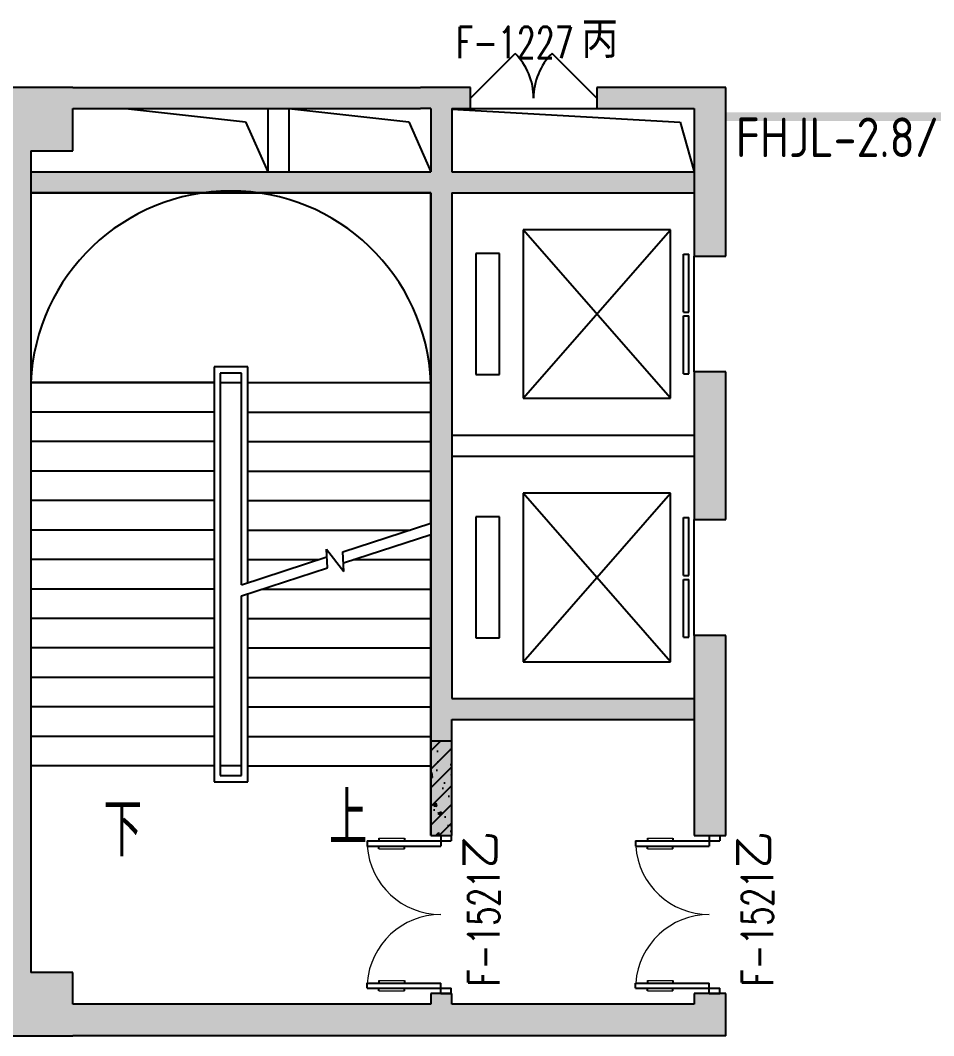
# Model space of a CAD drawing. Extents: x 1616214 to 1692011, y 310267 to 413040.
# Drawn here: x 1641775 to 1650450, y 391803 to 401442 of the extents above; entities that cross this region are included whole.
import ezdxf

# ---------------------------------------------------------------- set-up
doc = ezdxf.new("R2010")
doc.units = 0
doc.header["$LTSCALE"] = 1000
doc.header["$MEASUREMENT"] = 0
doc.layers.add('body', color=30, linetype='Continuous')
doc.layers.add('消防', color=222, linetype='Continuous')
doc.layers.get('0').freeze()
doc.styles.add('-宋体', font='GBENOR.shx', dxfattribs={"bigfont": 'GBCBIG.shx'})
doc.styles.add('_TCH_DIM', font='SIMPLEX', dxfattribs={"bigfont": 'GBCBIG'})
doc.styles.add('_TCH_WINDOW', font='txt.shx', dxfattribs={"height": 3.5, "bigfont": 'hztxt.shx'})

# ---------------------------------------------------------------- blocks, each defined once
blk = doc.blocks.new('$DorLib2D$00000116')
at = {"color": 0}
for p, q in [((-0.4999999999999929, 7.105427357601002e-15), (-0.146446609406766, 0.353553390593234)), ((0.5000000000000071, 7.105427357601002e-15), (0.1464466094067731, 0.353553390593234))]:
    blk.add_line(p, q, dxfattribs=at)
for centre, radius, start, end in [((-0.4999999999984652, 4.831690603168681e-13), 0.4999999999984674, 0, 45), ((0.4999999999977511, 9.059419880941277e-13), 0.4999999999976598, 135, 180)]:
    blk.add_arc(centre, radius, start, end, dxfattribs=at)
blk = doc.blocks.new('$TCHSYS$LDOR22D')
for p, q in [((-0.5166666666663637, 0.8332552583810156), (-0.01666666666671013, 0.8332552583810156)), ((-0.5166666666663637, 0.8332552583810156), (-0.5166666666663637, 0.6666666666662593)), ((-0.01666666666671013, 0.8332552583810156), (-0.01666666666671013, 0.6666666666662593)), ((0.01666666666660888, 0.8332552583810156), (0.01666666666660888, 0.6666666666662593)), ((0.01666666666660888, 0.8332552583810156), (0.5166666666662572, 0.8332552583810156)), ((0.5166666666662572, 0.8332552583810156), (0.5166666666662572, 0.6666666666662593)), ((-0.5166666666663637, 0.6666666666662593), (-0.01666666666671013, 0.6666666666662593)), ((0.01666666666660888, 0.6666666666662593), (0.5166666666662572, 0.6666666666662593)), ((-0.5000000000000071, 0.4999999999999858), (0.5000000000000373, 0.4999999999999858))]:
    blk.add_line(p, q)
blk = doc.blocks.new('$DorLib2D$00000011')
for p, q in [((-0.4666666602065375, 0.4708801651422996), (-0.46666666020654, -0.06245316819156697)), ((-0.4666666602065375, 0.4708801651422996), (-0.4333333268731733, 0.4708801651422999)), ((-0.4333333268731733, 0.4708801651422999), (-0.4333333268731709, 0.004213498475166344)), ((0.4333333397943598, 0.4708801651422999), (0.4333333397943574, 0.004213498475166344)), ((0.4666666731277241, 0.4708801651422996), (0.4333333397943598, 0.4708801651422999)), ((0.4666666731277241, 0.4708801651422996), (0.4666666731277265, -0.06245316819156697)), ((-0.4833333268732257, 0.3962051976975873), (-0.466666660206538, 0.3962051976975872)), ((-0.41666666020649, 0.3962051976975873), (-0.4333333268731729, 0.3962051976975873)), ((0.4166666731276766, 0.3962051976975873), (0.4333333397943595, 0.3962051976975873)), ((0.4833333397944098, 0.3962051976975873), (0.4666666731277244, 0.3962051976975872)), ((-0.4833333268732233, 0.2345635206386193), (-0.4666666602065386, 0.2345635206386192)), ((-0.41666666020649, 0.2345635206386193), (-0.4333333268731721, 0.2345635206386192)), ((0.4166666731276741, 0.2345635206386193), (0.4333333397943586, 0.2345635206386192)), ((0.4833333397944074, 0.2345635206386193), (0.4666666731277251, 0.2345635206386192)), ((-0.4999999935399067, 0.004213498475166344), (-0.4333333268731709, 0.004213498475166344)), ((-0.4999999935399042, 0.004213498475176044), (-0.4999999935399067, -0.06245316819156697)), ((0.5000000064610932, 0.004213498475166344), (0.4333333397943574, 0.004213498475166344)), ((0.5000000064610907, 0.004213498475176044), (0.5000000064610932, -0.06245316819156697)), ((-0.4999999935399067, -0.06245316819156697), (-0.46666666020654, -0.06245316819156697)), ((0.5000000064610932, -0.06245316819156697), (0.4666666731277265, -0.06245316819156697))]:
    blk.add_line(p, q)
at = {"lineweight": 13}
for p, q in [((-0.4833333268732257, 0.3962051976975873), (-0.4833333268732233, 0.2345635206386193)), ((-0.41666666020649, 0.3962051976975873), (-0.41666666020649, 0.2345635206386193)), ((0.4166666731276766, 0.3962051976975873), (0.4166666731276741, 0.2345635206386193)), ((0.4833333397944098, 0.3962051976975873), (0.4833333397944074, 0.2345635206386193))]:
    blk.add_line(p, q, dxfattribs=at)
for centre, start, end in [((-0.46666666020654, 0.004213498475166344), 0, 85.90395624184767), ((0.4666666731277265, 0.004213498475166344), 94.09604375815232, 180)]:
    blk.add_arc(centre, 0.4666666666671332, start, end, dxfattribs=at)

msp = doc.modelspace()

# ---------------------------------------------------------------- hatches: boundary and pattern name
at = {"layer": 'body'}
for points in [[(1641674.756061152, 400803.4190351142), (1641674.756061152, 400203.4190351142), (1642274.756061152, 400203.419035114), (1642274.756061152, 400803.419035114)], [(1642274.756061152, 400803.419035114), (1642274.756061152, 400603.419035114), (1644224.756061151, 400603.4190351143), (1644224.756061151, 400803.4190351143)], [(1644224.756061151, 400803.4190351143), (1644224.756061151, 400603.4190351143), (1645574.756061177, 400603.4190351146), (1645574.756061177, 400803.4190351146)], [(1645774.756061163, 400670.085701787), (1645774.756061151, 400803.4190351184), (1645574.756061177, 400803.419035116), (1645574.75606118, 400603.419035116), (1645674.75606116, 400603.4190351123)], [(1645874.756061178, 400603.4190351304), (1646049.756061157, 400603.4190351269), (1646049.756061155, 400803.4190351279), (1645774.756061151, 400803.4190351184), (1645774.756061163, 400670.085701787)], [(1648474.756061197, 400803.4190351587), (1647249.756061155, 400803.4190351458), (1647249.756061157, 400603.4190351416), (1648174.756061196, 400603.4190351585)], [(1648174.756061196, 400603.4190351585), (1648174.756061196, 399203.4190359683), (1648474.756061194, 399203.4190359683), (1648474.756061197, 400803.4190351587)], [(1645774.756061163, 400670.085701787), (1645674.75606116, 400603.4190351123), (1645674.75606116, 400003.4190357996), (1645774.756061159, 399903.4190358057), (1645874.756061178, 400003.4190358003), (1645874.756061178, 400603.4190351304)], [(1641874.756061152, 400203.4190351141), (1641674.756061152, 400203.4190351142), (1641674.756061149, 392403.4190351166), (1641874.756061149, 392403.4190351166)], [(1641874.756061152, 399803.4190357947), (1644224.756061151, 399803.4190357986), (1644224.756061151, 400003.4190357986), (1641874.756061152, 400003.4190357947)], [(1644224.756061151, 400003.4190357986), (1644224.756061151, 399803.4190357986), (1645674.756061149, 399803.4190358192), (1645774.756061159, 399903.4190358057), (1645674.75606116, 400003.4190357996)], [(1645774.756061159, 399903.4190358057), (1645874.756061149, 399803.4190358036), (1648174.756061191, 399803.4190358067), (1648174.756061191, 400003.4190358067), (1645874.756061178, 400003.4190358003)], [(1645774.756061159, 399903.4190358057), (1645674.756061149, 399803.4190358192), (1645674.75606115, 397503.4190361094), (1645874.75606115, 397503.4190361093), (1645874.756061149, 399803.4190358036)], [(1648474.756061194, 396703.4190362734), (1648474.756061194, 398103.4190359683), (1648174.756061196, 398103.4190359683), (1648174.756061196, 396703.4190362734)], [(1645874.75606115, 397503.4190361093), (1645674.75606115, 397503.4190361094), (1645674.756061149, 395003.4190364201), (1645808.089394481, 394936.752369753), (1645874.756061151, 395003.4190364177)], [(1648474.756061194, 393703.419035129), (1648474.756061194, 395603.4190362734), (1648174.756061196, 395603.4190362734), (1648174.756061196, 393703.419035129)], [(1645674.756061149, 395003.4190364201), (1645674.756061144, 393703.4190351114), (1645874.756061143, 393703.4190351114), (1645874.756061143, 394803.4190364211), (1645808.089394481, 394936.752369753)], [(1645808.089394481, 394936.752369753), (1645874.756061143, 394803.4190364211), (1648174.756061191, 394803.419036425), (1648174.756061191, 395003.419036425), (1645874.756061151, 395003.4190364177)], [(1641674.756061154, 392403.4190351167), (1641674.756061153, 391803.4190351167), (1642274.756061153, 391803.4190351164), (1642274.756061154, 392403.4190351164)], [(1645874.756061142, 392103.4190351272), (1645874.756061143, 392203.4190351114), (1645674.756061142, 392203.4190351114), (1645674.756061147, 392103.4190351228), (1645774.756061146, 392003.4190351252)], [(1648474.756061197, 391803.4190351269), (1648474.756061194, 392203.419035129), (1648174.756061196, 392203.419035129), (1648174.756061196, 392103.4190351326)], [(1645774.756061145, 392003.4190351252), (1645674.756061147, 392103.4190351228), (1642274.756061153, 392103.4190351187), (1642274.756061154, 391803.4190351187), (1645774.756061149, 391803.4190351256)], [(1648474.756061197, 391803.4190351269), (1648174.756061196, 392103.4190351326), (1645874.756061142, 392103.4190351272), (1645774.756061146, 392003.4190351252), (1645774.756061149, 391803.4190351256)]]:
    msp.add_hatch(color=256, dxfattribs=at).paths.add_polyline_path(points)
h = msp.add_hatch(dxfattribs=at)
h.set_pattern_fill('钢筋混凝土', color=256, scale=50, style=0)
h.set_pattern_definition([(45, (0, 252673.2525773842), (-88.38834764831843, 88.38834764831844), []), (49.99999999999999, (0, 252673.2525773842), (358.6300913003767, -31.37606749129755), [37.5, -412.5]), (355, (0, 252673.2525773842), (-69.3756668065, 376.0960668500059), [30, -330]), (100.4514, (29.88584, 252670.6379073842), (289.2546908570108, 344.7197710304768), [31.870095, -350.571056]), (46.18420000000001, (0, 252773.2525773842), (533.6205243128222, -82.75950716450905), [56.25, -618.75]), (96.6356, (44.4683725, 252766.3559238842), (467.3313527743517, 487.0589354502209), [47.805144, -525.8565]), (351.1842, (0, 252773.2525773842), (467.3309725668136, 487.0593004626623), [45, -495]), (21, (50, 252748.2525773842), (298.4535260592309, -201.3094453326694), [37.5, -412.5]), (326.0000000000001, (50, 252748.2525773842), (121.6576659607909, 362.5750225234265), [30, -330]), (71.4514, (74.8711165, 252731.4767743842), (420.111314290745, 161.2652483549762), [31.870095, -350.571056]), (37.50000000000001, (0, 252673.2525773842), (6.079927658645334, 166.4469269156558), [0, -326, 0, -335, 0, -331.25]), (7.499999999999999, (0, 252673.2525773842), (131.5347687210743, 197.2058559411801), [0, -191, 0, -318.5, 0, -126.25]), (327.5, (-111.5, 252673.2525773842), (266.9112180862045, -11.2774358671899), [0, -125, 0, -390, 0, -517.5]), (317.5, (-161.5, 252673.2525773842), (291.5930846711931, 50.05249116615882), [0, -162.5, 0, -259, 0, -367.5])])
h.paths.add_polyline_path([(1645874.756061197, 393703.4190370944), (1645874.756061194, 394603.4190364245), (1645674.756061194, 394603.419036424), (1645674.756061197, 393703.4190370939)])

# ---------------------------------------------------------------- linework, layer by layer
for p, q in [((1642274.756061152, 400803.419035114), (1641674.756061152, 400803.4190351142)), ((1642274.756061154, 400803.4190351201), (1644224.756061151, 400803.4190351143)), ((1644224.756061151, 400803.4190351143), (1645574.756061177, 400803.4190351146)), ((1645774.756061151, 400803.4190351184), (1645574.756061177, 400803.419035116)), ((1646049.756061155, 400803.4190351279), (1645774.756061151, 400803.4190351184)), ((1646049.756061157, 400603.4190351269), (1646049.756061155, 400803.4190351279)), ((1648474.756061197, 400803.4190351587), (1647249.756061155, 400803.4190351458)), ((1647249.756061155, 400803.4190351458), (1647249.756061157, 400603.4190351416)), ((1648474.756061194, 399203.4190359683), (1648474.756061197, 400803.4190351587)), ((1642274.756061154, 400603.4190351125), (1644224.756061151, 400603.4190351143)), ((1642274.756061152, 400203.419035114), (1642274.756061154, 400603.4190350985)), ((1642774.756061148, 400603.4190351124), (1643915.336061596, 400478.611212397)), ((1644124.756061171, 400603.4190351043), (1644124.756061171, 400003.4190357965)), ((1644224.756061151, 400603.4190351143), (1645574.756061177, 400603.4190351146)), ((1644324.756061146, 400603.419035112), (1645465.336061594, 400478.6112123966)), ((1644324.756061151, 400603.4190351044), (1644324.756061151, 400003.4190357969)), ((1645674.75606116, 400603.4190351123), (1645574.75606118, 400603.419035116)), ((1645674.75606116, 400603.4190351123), (1645674.75606116, 400003.4190357996)), ((1645874.756061178, 400603.4190351304), (1646049.756061157, 400603.4190351269)), ((1645874.756061178, 400603.4190351304), (1645874.756061178, 400003.4190358003)), ((1645874.756061172, 400598.9571681425), (1648041.279054797, 400474.1493454272)), ((1646015.953308794, 400603.4190296776), (1647249.756061114, 400603.4190296929)), ((1647249.756061157, 400603.4190351416), (1648174.756061196, 400603.4190351585)), ((1648174.756061196, 400603.4190351585), (1648174.756061196, 399203.4190359683)), ((1643915.336061596, 400478.611212397), (1644124.756061156, 400003.419035802)), ((1645465.336061594, 400478.6112123966), (1645674.756061155, 400003.4190358017)), ((1648041.279054797, 400474.1493454272), (1648174.756061191, 400003.4190358067)), ((1641874.75606115, 400203.4190350805), (1641874.756061149, 392403.4190351166)), ((1641874.756061149, 400203.4190350805), (1642274.756061152, 400203.419035114)), ((1641874.756061152, 400003.4190357947), (1644224.756061151, 400003.4190357986)), ((1641874.756061152, 400003.4190357947), (1641874.756061152, 399803.4190357947)), ((1644224.756061151, 400003.4190357986), (1645674.75606116, 400003.4190357996)), ((1645874.756061178, 400003.4190358003), (1648174.756061191, 400003.4190358067)), ((1648174.756061191, 400003.4190358067), (1648174.756061191, 399803.4190358067)), ((1641874.756061152, 399803.4190357947), (1644224.756061151, 399803.4190357986)), ((1645674.756061151, 399803.4190358018), (1641874.756061151, 399803.4190358018)), ((1641874.756061151, 399803.4190358018), (1641874.756061151, 398003.4190358018)), ((1644224.756061151, 399803.4190357986), (1645674.756061149, 399803.4190358192)), ((1645674.756061149, 399803.4190358192), (1645674.75606115, 397503.4190361094)), ((1645674.756061151, 398003.4190358018), (1645674.756061151, 399803.4190358018)), ((1645874.756061149, 399803.4190358036), (1648174.756061191, 399803.4190358067)), ((1645874.756061149, 399803.4190358036), (1645874.75606115, 397503.4190361093)), ((1647949.756061183, 399453.4190359575), (1646549.756061181, 399453.4190359577)), ((1646549.756061181, 399453.4190359577), (1646549.75606118, 397853.4190359581)), ((1646549.75606118, 397853.4190359581), (1647949.756061183, 399453.4190359575)), ((1647949.756061183, 397853.4190359581), (1646549.756061181, 399453.4190359577)), ((1647949.756061183, 397853.4190359581), (1647949.756061183, 399453.4190359575)), ((1646324.756061169, 399228.4190358823), (1646099.756061161, 399228.4190358823)), ((1646099.756061161, 399228.4190358823), (1646099.756061161, 398078.4190360336)), ((1646324.756061169, 398078.4190360334), (1646324.756061169, 399228.4190358823)), ((1648174.756061196, 399203.4190359683), (1648474.756061194, 399203.4190359683)), ((1643934.756061153, 398153.4190358663), (1643614.756061153, 398153.4190358663)), ((1643614.756061153, 398153.4190358663), (1643614.756061153, 394213.4190357489)), ((1643934.756061148, 396103.9656712511), (1643934.756061153, 398153.4190358663)), ((1643874.756061153, 398093.4190357489), (1643674.756061145, 398093.4190357489)), ((1643674.756061145, 398093.4190357489), (1643674.756061145, 394273.4190357489)), ((1643874.75606115, 396084.5364195516), (1643874.756061153, 398093.4190357489)), ((1646099.756061161, 398078.4190360336), (1646324.756061169, 398078.4190360334)), ((1648474.756061194, 398103.4190359683), (1648174.756061196, 398103.4190359683)), ((1648174.756061196, 398103.4190359683), (1648174.756061196, 396703.4190362734)), ((1648474.756061194, 396703.4190362734), (1648474.756061194, 398103.4190359683)), ((1641874.756061151, 398003.4190358018), (1641874.756061151, 394363.4190358018)), ((1643614.75606115, 398003.4190358024), (1641874.756061151, 398003.4190358018)), ((1641874.756061151, 398003.4190358018), (1643614.75606115, 398003.4190358044)), ((1643674.756061151, 398003.4190358018), (1643674.756061151, 394363.4190358018)), ((1643674.756061143, 398003.4190358045), (1643874.75606115, 398003.4190358032)), ((1643874.756061152, 396084.5364195521), (1643874.756061151, 398003.4190358018)), ((1643934.756061149, 398003.4190358024), (1645674.756061151, 398003.4190358018)), ((1643934.756061148, 398003.4190358032), (1645674.756061151, 398003.4190358018)), ((1645674.756061151, 396667.4139705572), (1645674.756061151, 398003.4190358018)), ((1646549.75606118, 397853.4190359581), (1647949.756061183, 397853.4190359581)), ((1643614.75606115, 397723.4190358024), (1641874.756061151, 397723.4190358018)), ((1643934.756061149, 397723.4190357854), (1645674.756061151, 397723.4190358018)), ((1645674.75606115, 397503.4190361094), (1645674.756061149, 395003.4190364201)), ((1645874.756061152, 397503.419036109), (1648174.756061191, 397503.4190361144)), ((1645874.75606115, 397503.4190361093), (1645874.756061151, 395003.4190364177)), ((1648174.756061191, 397503.4190361144), (1648174.756061191, 397303.4190361144)), ((1643614.75606115, 397443.4190358024), (1641874.756061151, 397443.4190358018)), ((1643934.756061149, 397443.4190358024), (1645674.756061151, 397443.4190358018)), ((1645874.756061152, 397303.4190361124), (1648174.756061191, 397303.4190361144)), ((1643614.75606115, 397163.4190358024), (1641874.756061151, 397163.4190358018)), ((1643934.756061149, 397163.4190358024), (1645674.756061151, 397163.4190358018)), ((1647949.756061187, 396953.4190362664), (1646549.756061184, 396953.4190362664)), ((1646549.756061184, 396953.4190362664), (1646549.756061184, 395353.419036267)), ((1646549.756061184, 395353.419036267), (1647949.756061187, 396953.4190362664)), ((1647949.756061186, 395353.4190362669), (1646549.756061184, 396953.4190362664)), ((1647949.756061186, 395353.4190362669), (1647949.756061187, 396953.4190362664)), ((1643614.75606115, 396883.4190358024), (1641874.756061151, 396883.4190358018)), ((1643934.756061149, 396883.4190358024), (1645674.756061151, 396883.4190358018)), ((1646324.756061172, 396728.4190361911), (1646099.756061165, 396728.4190361912)), ((1646099.756061165, 396728.4190361912), (1646099.756061165, 395578.4190363423)), ((1646324.756061172, 395578.4190363423), (1646324.756061172, 396728.4190361911)), ((1644838.58070104, 396396.6429449385), (1645674.756061152, 396667.4139705646)), ((1648174.756061196, 396703.4190362734), (1648474.756061194, 396703.4190362734)), ((1643614.75606115, 396603.4190358024), (1641874.756061151, 396603.4190358018)), ((1643934.756061149, 396603.4190358024), (1645477.131564641, 396603.4190358083)), ((1644843.896126485, 396293.2518720703), (1645674.756061152, 396562.3016520521)), ((1645674.756061151, 394363.4190358018), (1645674.756061151, 396562.3016520801)), ((1644691.945708755, 396244.0471568682), (1644682.784490692, 396422.2432748695)), ((1644682.784490692, 396422.2432748695), (1644848.169727772, 396210.1254633751)), ((1643614.75606115, 396323.4190358024), (1641874.756061151, 396323.4190358018)), ((1643874.756061151, 396084.5364195518), (1644686.63028331, 396347.4382297373)), ((1643934.756061149, 396323.4190358024), (1644612.455957967, 396323.4190357914)), ((1644848.169727772, 396210.1254633751), (1644838.58070104, 396396.6429449385)), ((1644937.056164217, 396323.4190357913), (1645674.756061151, 396323.4190358018)), ((1643874.756061151, 395979.4241010296), (1644691.945708755, 396244.0471568682)), ((1643614.75606115, 396043.4190358024), (1641874.756061151, 396043.4190358018)), ((1644072.380557726, 396043.4190357995), (1645674.756061151, 396043.4190358018)), ((1643874.756061151, 394363.4190358018), (1643874.756061152, 395979.4241010308)), ((1643874.756061153, 394273.4190357489), (1643874.75606115, 395979.4241010305)), ((1643934.756061153, 394213.4190357489), (1643934.756061149, 395998.8533527303)), ((1643614.75606115, 395763.4190358024), (1641874.756061151, 395763.4190358018)), ((1643934.756061149, 395763.4190358024), (1645674.756061151, 395763.4190358018)), ((1646099.756061165, 395578.4190363423), (1646324.756061172, 395578.4190363423)), ((1648474.756061194, 395603.4190362734), (1648174.756061196, 395603.4190362734)), ((1648174.756061196, 395603.4190362734), (1648174.756061196, 393703.419035129)), ((1648474.756061194, 393703.419035129), (1648474.756061194, 395603.4190362734)), ((1643614.75606115, 395483.4190358024), (1641874.756061151, 395483.4190358018)), ((1643934.756061149, 395483.4190358024), (1645674.756061151, 395483.4190358018)), ((1646549.756061184, 395353.419036267), (1647949.756061186, 395353.4190362669)), ((1643614.75606115, 395203.4190358024), (1641874.756061151, 395203.4190358018)), ((1643934.756061149, 395203.4190358024), (1645674.756061151, 395203.4190358018)), ((1645674.756061149, 395003.4190364201), (1645674.756061144, 393703.4190351114)), ((1645874.756061151, 395003.4190364177), (1648174.756061191, 395003.419036425)), ((1648174.756061191, 395003.419036425), (1648174.756061191, 394803.419036425)), ((1643614.75606115, 394923.4190358024), (1641874.756061151, 394923.4190358018)), ((1643934.756061149, 394923.4190358024), (1645674.756061151, 394923.4190358018)), ((1645874.756061143, 394803.4190364211), (1648174.756061191, 394803.419036425)), ((1645874.756061143, 393703.4190351114), (1645874.756061143, 394803.4190364211)), ((1643614.75606115, 394643.4190358024), (1641874.756061151, 394643.4190358018)), ((1643934.756061149, 394643.4190358024), (1645674.756061151, 394643.4190358018)), ((1645674.756061197, 393703.4190370939), (1645674.756061194, 394603.419036424)), ((1645674.756061194, 394603.419036424), (1645874.756061194, 394603.4190364245)), ((1645874.756061197, 393703.4190370944), (1645874.756061194, 394603.4190364245)), ((1643614.75606115, 394363.4190358024), (1641874.756061151, 394363.4190358018)), ((1643874.756061151, 394363.4190358018), (1643674.756061151, 394363.4190358018)), ((1643934.756061149, 394363.4190358024), (1645674.756061151, 394363.4190358018)), ((1643614.756061153, 394213.4190357489), (1643934.756061153, 394213.4190357489)), ((1643674.756061145, 394273.4190357489), (1643874.756061153, 394273.4190357489)), ((1645674.756061197, 393703.4190370939), (1645874.756061197, 393703.4190370944)), ((1645674.756061144, 393703.4190351114), (1645874.756061143, 393703.4190351114)), ((1648174.756061196, 393703.419035129), (1648474.756061194, 393703.419035129)), ((1642274.756061154, 392403.4190351164), (1641874.756061148, 392403.4190351313)), ((1642274.756061201, 392103.419035116), (1642274.756061154, 392403.4190351164)), ((1645874.756061143, 392203.4190351114), (1645674.756061142, 392203.4190351114)), ((1645674.756061142, 392203.4190351114), (1645674.756061147, 392103.4190351228)), ((1645874.756061142, 392103.4190351272), (1645874.756061143, 392203.4190351114)), ((1648474.756061194, 392203.419035129), (1648174.756061196, 392203.419035129)), ((1648174.756061196, 392203.419035129), (1648174.756061196, 392103.4190351326)), ((1648474.756061197, 391803.4190351269), (1648474.756061194, 392203.419035129)), ((1645674.756061147, 392103.4190351228), (1642274.756061153, 392103.4190351187)), ((1648174.756061196, 392103.4190351326), (1645874.756061142, 392103.4190351272)), ((1641674.756061153, 391803.4190351167), (1642274.756061153, 391803.4190351164)), ((1645774.756061149, 391803.4190351256), (1642274.756061154, 391803.4190351187)), ((1648474.756061197, 391803.4190351269), (1645774.756061149, 391803.4190351256))]:
    msp.add_line(p, q, dxfattribs=at)
msp.add_arc((1643774.756061151, 397919.370113607), 1901.858097051429, 2.532900543080685, 177.4670994569193, dxfattribs=at)
at = {"layer": '消防', "const_width": 80}
msp.add_lwpolyline([(1648474.756061118, 400526.4501021168), (1651074.756084633, 400526.4501021099)], dxfattribs=at)

# ---------------------------------------------------------------- block references
at = {"layer": 'body'}
for name, p, xscale, yscale, zscale, rotation in [('$DorLib2D$00000116', (1646649.756061174, 400703.4190351291), -1200, -1200, -1200, 180.000000000699), ('$TCHSYS$LDOR22D', (1648324.756061196, 398653.4190359578), 1100, 300, 1100, 89.99999999999699), ('$TCHSYS$LDOR22D', (1648324.756061195, 396153.4190362666), 1100, 300, 1100, 89.99999999999699), ('$DorLib2D$00000011', (1645774.756061149, 392953.419035124), -1500, -1500, -1500, 269.9999999999822), ('$DorLib2D$00000011', (1648324.756061195, 392953.4190351315), 1500, 1500, 1500, 89.99999999999699)]:
    msp.add_blockref(name, p, dxfattribs=dict(at, xscale=xscale, yscale=yscale, zscale=zscale, rotation=rotation))

# ---------------------------------------------------------------- texts
for s, height, style, p in [('丙', 350, '_TCH_WINDOW', (1647104.204880079, 401083.2523107145)), ('上', 506.3829787234042, '_TCH_DIM', (1644705.699055125, 393614.2043498131)), ('下', 506.3829787234042, '_TCH_DIM', (1642565.412751348, 393505.6615968839))]:
    msp.add_text(s, height=height, dxfattribs=dict(at, style=style)).set_placement(p)
at = {"layer": 'body', "style": '_TCH_WINDOW', "width": 0.7058823529411765}
msp.add_text('F-1227', height=297.5, dxfattribs=at).set_placement((1645914.204880079, 401083.2523106999))
at = {"layer": 'body', "style": '_TCH_WINDOW'}
for rotation, p in [(89.99999999998218, (1646324.756061148, 393390.7812398481)), (89.99999999999699, (1648924.756061195, 393390.7812398558))]:
    msp.add_text('乙', height=350, rotation=rotation, dxfattribs=at).set_placement(p)
at = {"layer": 'body', "style": '_TCH_WINDOW', "width": 0.7058823529411765}
for rotation, p in [(89.99999999998218, (1646324.756061147, 392270.7812398481)), (89.99999999999699, (1648924.756061195, 392270.7812398558))]:
    msp.add_text('F-1521', height=297.5, rotation=rotation, dxfattribs=at).set_placement(p)
at = {"layer": '消防', "style": '-宋体'}
msp.add_text('FHJL-2.8/2.8', height=375, dxfattribs=at).set_placement((1648570.262718605, 400143.5769913811))

doc.saveas('drawing.dxf')
